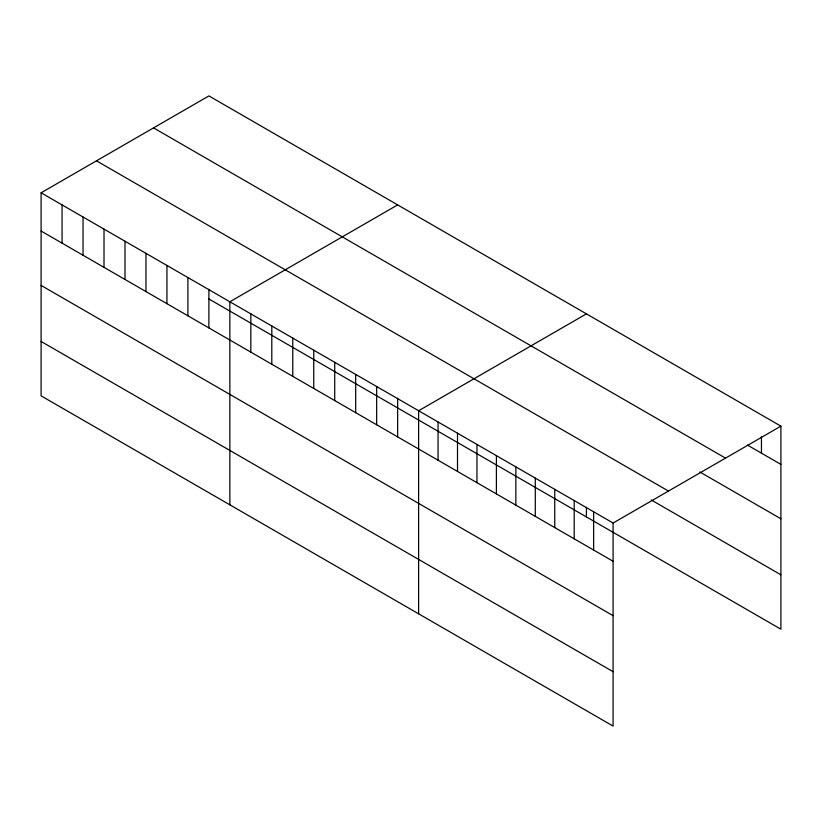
<?xml version="1.0" encoding="UTF-8"?>
<svg xmlns="http://www.w3.org/2000/svg" width="822" height="822" viewBox="0 0 822 822"><rect width="100%" height="100%" fill="white"/><g stroke="black" fill="none" stroke-linecap="round" stroke-linejoin="round"><path stroke-width="1.23" d="M41.1 192.8L613.089 523.028L613.089 726.083L41.1 395.855L41.1 192.8L208.911 95.917L780.9 426.145L780.9 629.2L208.911 298.972M397.663 204.894L229.852 301.777L229.852 504.831M586.425 313.87L418.614 410.753L418.614 613.808M613.089 523.028L780.9 426.145M747.404 445.051L780.9 464.389M153.529 127.883L725.518 458.121M699.871 471.992L780.9 518.774M96.482 160.824L668.471 491.063M651.25 499.961L780.9 574.814M41.1 231.033L613.089 561.272M41.1 285.429L613.089 615.657M41.1 341.459L613.089 671.697M761.449 436.585L761.449 453.158M593.638 511.808L593.638 550.041M586.425 507.256L586.425 516.925M574.198 500.577L574.198 538.811M554.747 489.347L554.747 527.59M535.297 478.116L535.297 516.36M515.856 466.896L515.856 505.129M496.406 455.665L496.406 493.899M476.955 444.435L476.955 482.678M457.505 433.204L457.505 471.448M438.064 421.984L438.064 460.217M397.663 398.28L397.643 436.883M376.671 386.535L376.671 424.779M355.69 374.421L355.69 412.665M334.718 362.317L334.718 400.561M313.747 350.213L313.747 388.446M292.776 338.099L292.776 376.342M271.805 325.995L271.805 364.228M250.833 313.881L250.833 352.124M208.911 289.303L208.88 327.906M187.909 277.559L187.909 315.792M166.938 265.444L166.938 303.688M145.967 253.34L145.967 291.574M124.995 241.226L124.995 279.47M104.014 229.122L104.014 267.366M83.043 217.018L83.043 255.252M62.071 204.904L62.071 243.148"/></g></svg>
